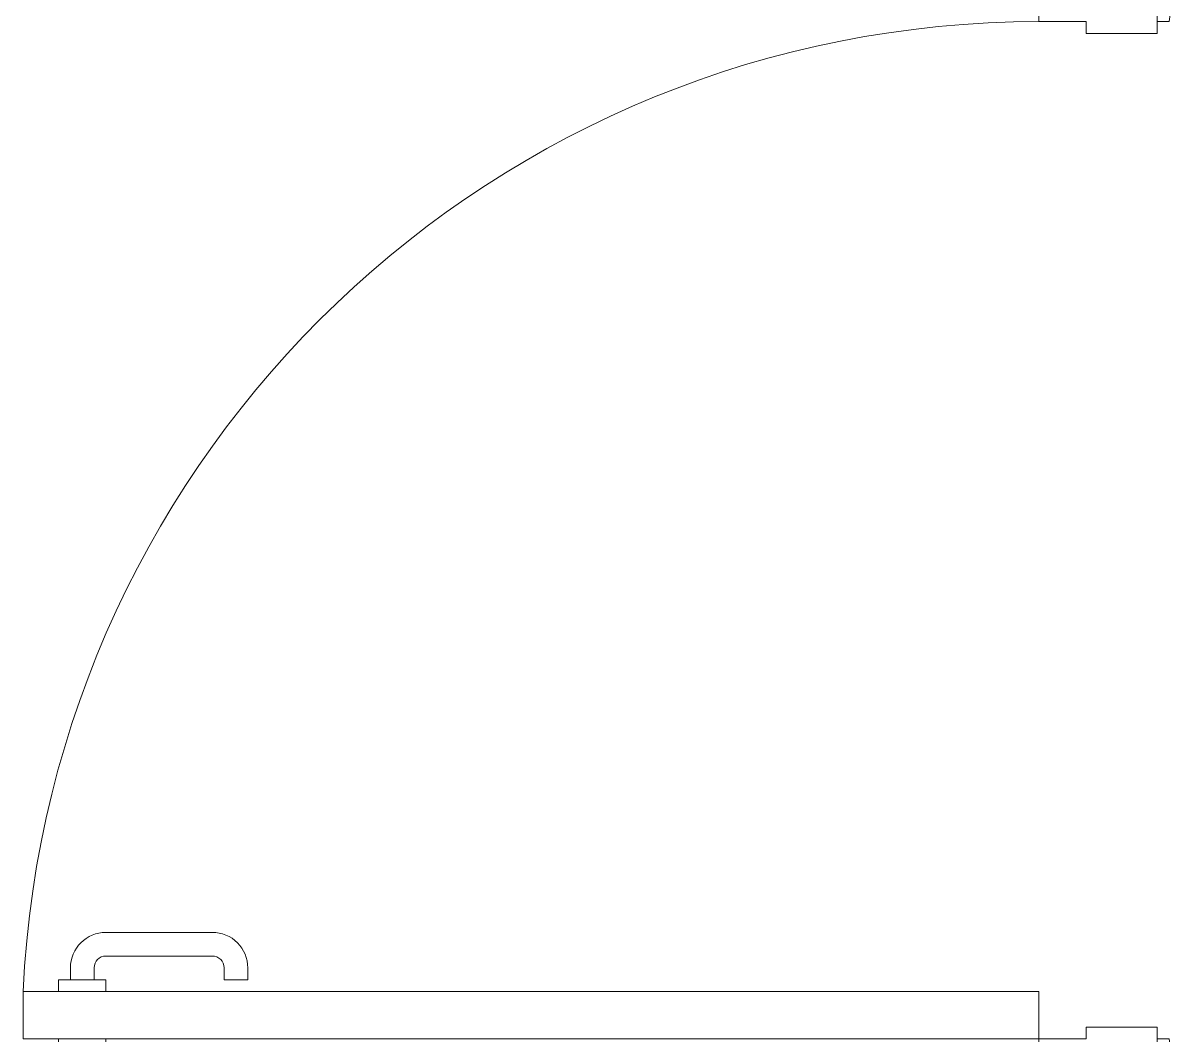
# Model space of a CAD drawing. Header units: millimetres. Extents: x -160614 to 59925, y -157025 to 0.
# Drawn here: x -49572 to -48593, y -97759 to -96904 of the extents above; entities that cross this region are included whole.
import ezdxf

# ---------------------------------------------------------------- set-up
doc = ezdxf.new("R2010")
doc.units = ezdxf.units.MM
doc.header["$LTSCALE"] = 8
doc.layers.add('72_EGR_EQP_TAG', color=9, linetype='Continuous', lineweight=5)
doc.layers.add('Wooden Joinery', color=9, linetype='Continuous', lineweight=5)

# ---------------------------------------------------------------- blocks, each defined once
blk = doc.blocks.new('A$C72370EFE')
at = {"layer": 'Wooden Joinery'}
for p, q in [((-0.01, -0.03), (-0.01, -0.07)), ((0, -0.03), (-0.01, -0.03)), ((0.04, -0.03), (0.05, -0.03)), ((0.05, -0.03), (0.05, -0.07)), ((-0.01, -0.04), (-0.02, -0.04)), ((0.05, -0.04), (0.06, -0.04)), ((-0.01, -0.06), (-0.02, -0.06)), ((0.05, -0.06), (0.06, -0.06)), ((-0.05, -0.07), (-0.05, -0.16)), ((-0.03, -0.07), (-0.03, -0.16)), ((0, -0.07), (-0.01, -0.07)), ((0.04, -0.07), (0.05, -0.07)), ((0.07, -0.07), (0.07, -0.16)), ((0.09, -0.07), (0.09, -0.16)), ((-0.01, -0.17), (-0.02, -0.17)), ((-0.01, -0.17), (-0.01, -0.19)), ((0.05, -0.17), (0.06, -0.17)), ((0.05, -0.17), (0.05, -0.19)), ((-0.01, -0.19), (-0.02, -0.19)), ((0.05, -0.19), (0.06, -0.19))]:
    blk.add_line(p, q, dxfattribs=at)
for centre, radius, start, end in [((-0.02, -0.07), 0.03, 90, 180), ((0.06, -0.07), 0.03, 0, 90), ((-0.02, -0.07), 0.01, 90, 180), ((0.06, -0.07), 0.01, 0, 90), ((-0.02, -0.16), 0.03, 180, 270), ((-0.02, -0.16), 0.01, 180, 270), ((0.06, -0.16), 0.01, 270, 0), ((0.06, -0.16), 0.03, 270, 0)]:
    blk.add_arc(centre, radius, start, end, dxfattribs=at)
blk = doc.blocks.new('A$C5DAD61B4')
at = {"layer": 'Wooden Joinery'}
for points in [[(80, 959.06), (80, 969.06), (10, 979.06), (10, 959.06)], [(940, 959.06), (940, 969.06), (1010, 979.06), (1010, 959.06)], [(70, 859.06), (70, 849.06), (0, 839.06), (0, 859.06)], [(120.01, 859.06), (120.01, 0), (80, 0), (80, 859.06)], [(950, 859.06), (950, 849.06), (1020, 839.06), (1020, 859.06)]]:
    blk.add_lwpolyline(points, close=True, dxfattribs=at)
for points in [[(45, 859.06), (45, 959.06), (20, 959.06), (20, 859.06), (45, 859.06)], [(45, 859.06), (80, 859.06), (80, 899.07), (90, 899.07), (90, 959.06), (45, 959.06), (45, 859.06)], [(975, 859.06), (940, 859.06), (940, 899.07), (930, 899.07), (930, 959.06), (975, 959.06), (975, 859.06)], [(975, 859.06), (975, 959.06), (1000, 959.06), (1000, 859.06), (975, 859.06)]]:
    blk.add_lwpolyline(points, dxfattribs=at)
blk.add_arc((80, 859.06), 859.99, 272.66603, 0, dxfattribs=at)
at = {"layer": 'Wooden Joinery', "xscale": 999.9999999998854, "yscale": 999.9999999998854, "zscale": 999.9999999998854, "rotation": 180}
blk.add_blockref('A$C72370EFE', (120.01, 0), dxfattribs=at)
blk = doc.blocks.new('1stF')
at = {"layer": 'Wooden Joinery', "color": 9, "xscale": -1, "rotation": 270}
blk.add_blockref('A$C5DAD61B4', (-49571.84, -97842.61, 0.1), dxfattribs=at)

msp = doc.modelspace()

# ---------------------------------------------------------------- block references
at = {"layer": '72_EGR_EQP_TAG'}
msp.add_blockref('1stF', (0, 0), dxfattribs=at)

doc.saveas('drawing.dxf')
